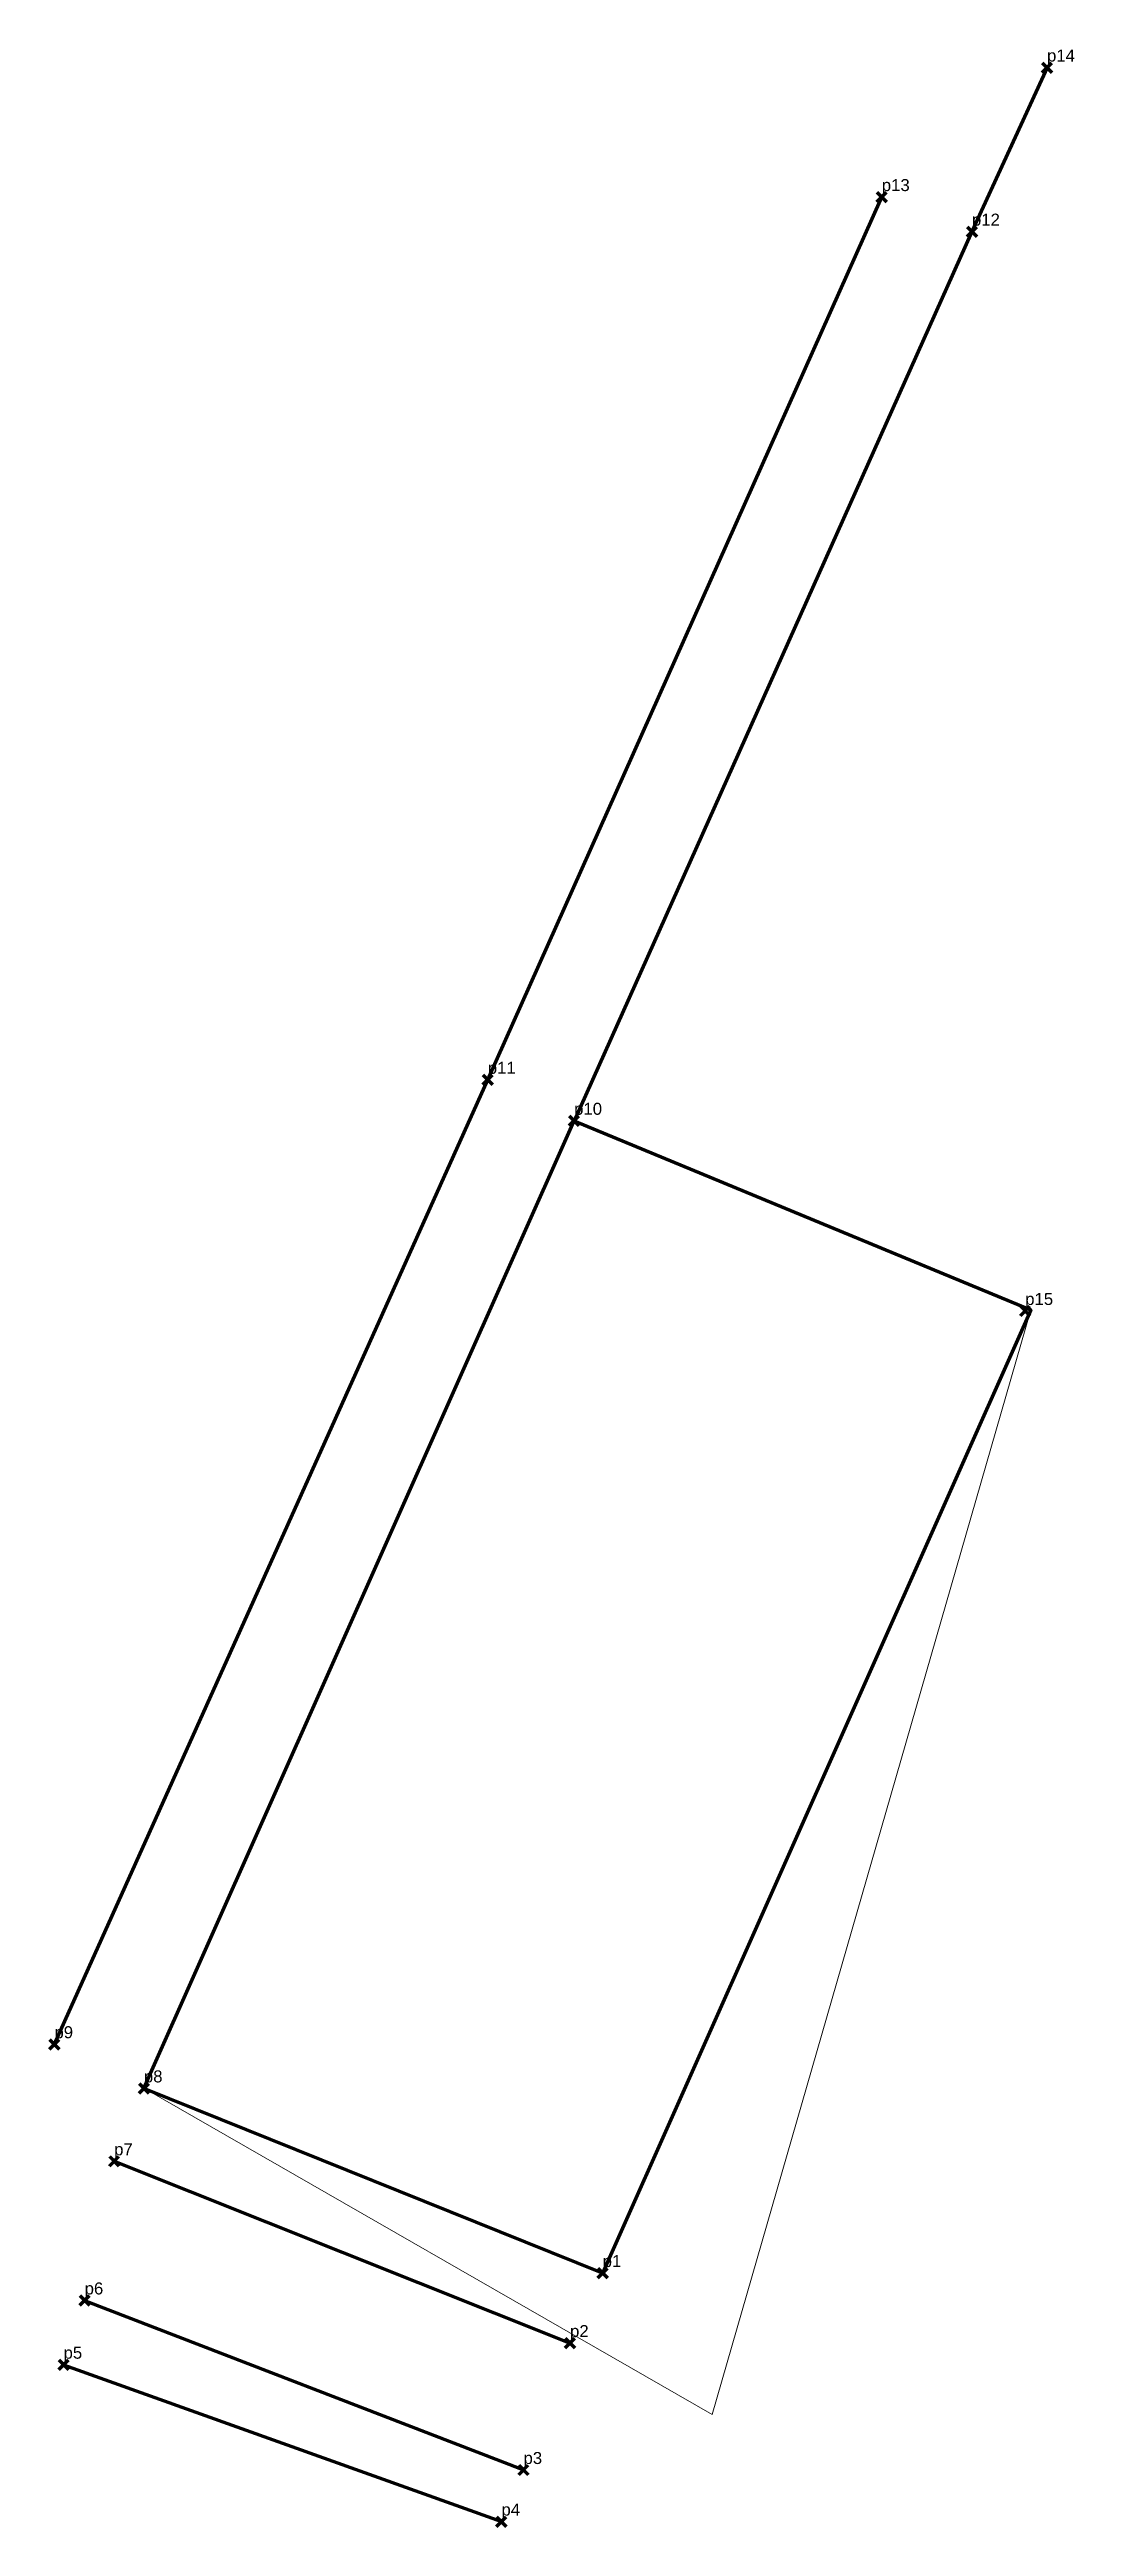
# Model space of a CAD drawing. Header units: millimetres. Extents: x 596612 to 596654, y 1326534 to 1326638.
import ezdxf

# ---------------------------------------------------------------- set-up
doc = ezdxf.new("R2010")
doc.units = ezdxf.units.MM
doc.header["$PDMODE"] = 3
doc.header["$PDSIZE"] = 0.2
doc.layers.get('0').update_dxf_attribs({"color": 1, "linetype": 'CONTINUOUS', "lineweight": 100})
doc.layers.add('CVL_CUADCON_TIT', color=1, linetype='CONTINUOUS')
doc.layers.add('Point', color=5, linetype='CONTINUOUS', lineweight=100)
doc.layers.add('Point_Name', color=1, linetype='CONTINUOUS', lineweight=100)
doc.styles.get("Standard").update_dxf_attribs({"font": 'arial.ttf', "width": 0.65})

msp = doc.modelspace()

# ---------------------------------------------------------------- linework, layer by layer
at = {"color": 1}
for points, elevation in [([(596653.21, 1326636.99), (596650.08, 1326630.15), (596633.49, 1326593.08)], 213.83), ([(596611.82, 1326554.58), (596629.89, 1326594.79), (596646.32, 1326631.59)], 213.56), ([(596614.31, 1326549.7), (596633.32, 1326542.12)], 213.4), ([(596613.08, 1326543.9), (596631.38, 1326536.83)], 213.35), ([(596612.2, 1326541.22), (596630.46, 1326534.68)], 214.04)]:
    msp.add_lwpolyline(points, dxfattribs=dict(at, elevation=elevation))
at = {"color": 3, "elevation": 213.61}
msp.add_lwpolyline([(596634.68, 1326545.04), (596615.55, 1326552.74), (596633.49, 1326593.08), (596652.54, 1326585.2), (596634.68, 1326545.04)], dxfattribs=at)
at = {"layer": 'CVL_CUADCON_TIT', "color": 4, "lineweight": 0, "ltscale": 0.5, "elevation": 213.61, "flags": 128}
msp.add_lwpolyline([(596639.24, 1326539.15), (596652.54, 1326585.2), (596647.79, 1326574.5), (596644.35, 1326566.84), (596634.68, 1326545.04), (596615.58, 1326552.73)], close=True, dxfattribs=at)
at = {"layer": 'Point'}
for p in [(596653.21, 1326636.99, 213.83), (596646.32, 1326631.59, 213.29), (596650.08, 1326630.15, 213.3), (596629.89, 1326594.79, 213.31), (596633.49, 1326593.08, 213.22), (596652.3, 1326585.15, 213.67), (596611.82, 1326554.58, 213.56), (596615.55, 1326552.74, 213.6), (596614.31, 1326549.7, 213.4), (596634.68, 1326545.04, 213.61), (596613.08, 1326543.9, 213.35), (596633.32, 1326542.12, 213.49), (596612.2, 1326541.22, 214.04), (596631.38, 1326536.83, 213.51), (596630.46, 1326534.68, 213.88)]:
    msp.add_point(p, dxfattribs=at)

# ---------------------------------------------------------------- texts
at = {"layer": 'Point_Name'}
for s, p in [('p14', (596653.21, 1326637.24)), ('p13', (596646.32, 1326631.84)), ('p12', (596650.08, 1326630.4)), ('p11', (596629.89, 1326595.04)), ('p10', (596633.49, 1326593.33)), ('p15', (596652.3, 1326585.4)), ('p9', (596611.82, 1326554.83)), ('p8', (596615.55, 1326552.99)), ('p7', (596614.31, 1326549.95)), ('p1', (596634.68, 1326545.29)), ('p6', (596613.08, 1326544.15)), ('p2', (596633.32, 1326542.37)), ('p5', (596612.2, 1326541.47)), ('p3', (596631.38, 1326537.08)), ('p4', (596630.46, 1326534.93))]:
    msp.add_text(s, height=0.5, dxfattribs=at).set_placement(p)

doc.saveas('drawing.dxf')
